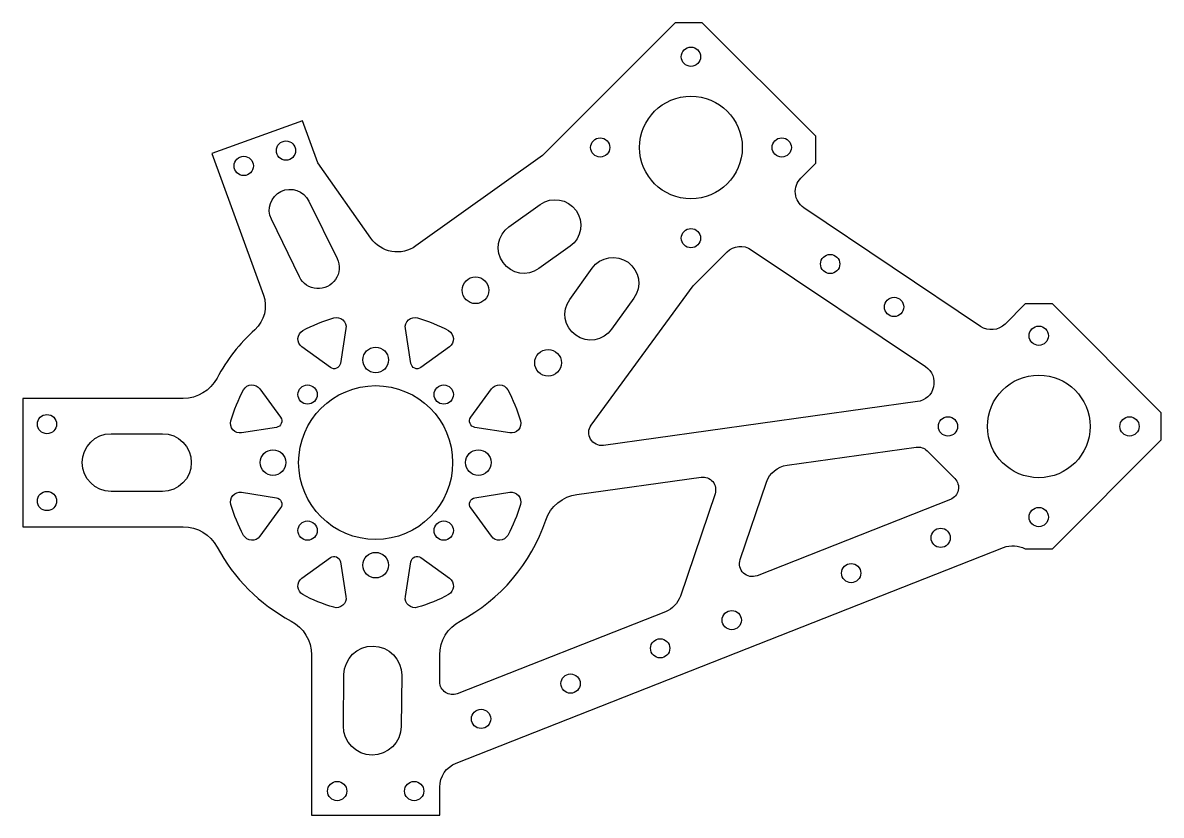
# Model space of a CAD drawing. Header units: millimetres. Extents: x -55 to 122, y -55 to 69.
import ezdxf

# ---------------------------------------------------------------- set-up
doc = ezdxf.new("R2010")
doc.units = ezdxf.units.MM

msp = doc.modelspace()

# ---------------------------------------------------------------- linework, layer by layer
for points in [[(101.22, -13.45), (105.47, -13.45), (122.44, 3.52), (122.44, 7.76), (105.47, 24.73), (101.22, 24.73), (98.09, 21.6, -0.358572), (94.29, 21.23), (66.73, 39.75, -0.472134), (66.28, 44.36), (68.59, 46.67), (68.59, 50.91), (50.91, 68.59), (46.67, 68.59), (25.99, 47.91), (6.26, 33.78, -0.41651), (-0.74, 34.97), (-9.03, 46.73), (-11.42, 53.31), (-25.52, 48.18), (-17.49, 26.13, -0.304497), (-18.83, 20.72, 0.086033), (-24.71, 13.18, -0.276984), (-30, 10), (-55, 10), (-55, -10), (-30, -10, -0.276984), (-24.71, -13.18, 0.148804), (-13.18, -24.71, -0.276984), (-10, -30), (-10, -55), (10, -55), (10, -50.6, -0.308075), (12.53, -46.88), (97.86, -13.25, -0.220924)], [(-6.02, 31.8, -1), (-11.86, 28.95), (-16.25, 37.94, -1), (-10.41, 40.79)], [(25.65, 40.25, -1), (30.31, 33.75), (25.43, 30.25, -1), (20.78, 36.76)], [(33.6, 5.84), (49.5, 27.58), (54.76, 32.84, -0.358572), (58.55, 33.2), (85.7, 14.96, -0.688345), (84.44, 9.5), (35.49, 2.68, -0.662568)], [(40.25, 25.65), (36.76, 20.78, -1), (30.25, 25.43), (33.75, 30.31, -1)], [(-4.63, 20.9), (-5.49, 15.47, -0.560517), (-7.06, 14.82), (-11.5, 18.05, -0.549114), (-11.35, 20.58, -0.055647), (-6.53, 22.57, -0.549114)], [(11.35, 20.58, -0.549114), (11.5, 18.05), (7.06, 14.82, -0.560517), (5.49, 15.47), (4.63, 20.9, -0.549114), (6.53, 22.57, -0.055647)], [(-18.05, 11.5), (-14.82, 7.06, -0.560517), (-15.47, 5.49), (-20.9, 4.63, -0.549114), (-22.57, 6.53, -0.055647), (-20.58, 11.35, -0.549114)], [(20.9, 4.63), (15.47, 5.49, -0.560517), (14.82, 7.06), (18.05, 11.5, -0.549114), (20.58, 11.35, -0.055647), (22.57, 6.53, -0.549114)], [(-33.23, 4.5, -1), (-33.23, -4.5), (-41.23, -4.5, -1), (-41.23, 4.5)], [(64.14, -0.4), (84.25, 2.4, -0.235141), (85.94, 1.84), (90.26, -2.49, -0.540083), (89.58, -5.76), (59.44, -17.64, -0.638536), (56.81, -15.14), (60.9, -3.08, -0.283638)], [(52.89, -4.89), (47.49, -20.83, -0.220602), (45.17, -23.27), (12.73, -36.05, -0.528965), (10, -34.19), (10, -30, -0.276984), (13.18, -24.71, 0.190867), (26.52, -8.98, -0.283759), (31.38, -4.96), (50.72, -2.27, -0.558072)], [(-20.9, -4.63), (-15.47, -5.49, -0.560517), (-14.82, -7.06), (-18.05, -11.5, -0.549114), (-20.58, -11.35, -0.055647), (-22.57, -6.53, -0.549114)], [(15.47, -5.49), (20.9, -4.63, -0.549114), (22.57, -6.53, -0.055647), (20.58, -11.35, -0.549114), (18.05, -11.5), (14.82, -7.06, -0.560517)], [(-11.5, -18.05), (-7.06, -14.82, -0.560517), (-5.49, -15.47), (-4.63, -20.9, -0.549114), (-6.53, -22.57, -0.055647), (-11.35, -20.58, -0.549114)], [(6.53, -22.57, -0.549114), (4.63, -20.9), (5.49, -15.47, -0.560517), (7.06, -14.82), (11.5, -18.05, -0.549114), (11.35, -20.58, -0.055647)], [(-4.94, -33.07, -1), (4.06, -33.17), (3.98, -41.16, -1), (-5.02, -41.07)]]:
    msp.add_lwpolyline(points, format="xyb", close=True)
for centre, radius in [((49.14, 63.29), 1.5), ((49.14, 49.14), 8), ((-13.98, 48.65), 1.5), ((35, 49.14), 1.5), ((63.29, 49.14), 1.5), ((-20.56, 46.26), 1.5), ((49.14, 35), 1.5), ((70.84, 30.97), 1.5), ((15.56, 26.87), 2.08), ((80.8, 24.27), 1.5), ((103.35, 19.78), 1.5), ((0, 16), 2), ((26.87, 15.56), 2.08), ((103.35, 5.64), 8), ((-10.61, 10.61), 1.5), ((0, 0), 12), ((10.61, 10.61), 1.5), ((-51.23, 6), 1.5), ((89.2, 5.64), 1.5), ((117.49, 5.64), 1.5), ((-16, 0), 2), ((16, 0), 2), ((-51.23, -6), 1.5), ((103.35, -8.5), 1.5), ((-10.61, -10.61), 1.5), ((10.61, -10.61), 1.5), ((88.06, -11.74), 1.5), ((0, -16), 2), ((74.11, -17.24), 1.5), ((55.5, -24.57), 1.5), ((44.34, -28.97), 1.5), ((30.38, -34.47), 1.5), ((16.43, -39.97), 1.5), ((-6, -51.23), 1.5), ((6, -51.23), 1.5)]:
    msp.add_circle(centre, radius)

doc.saveas('drawing.dxf')
